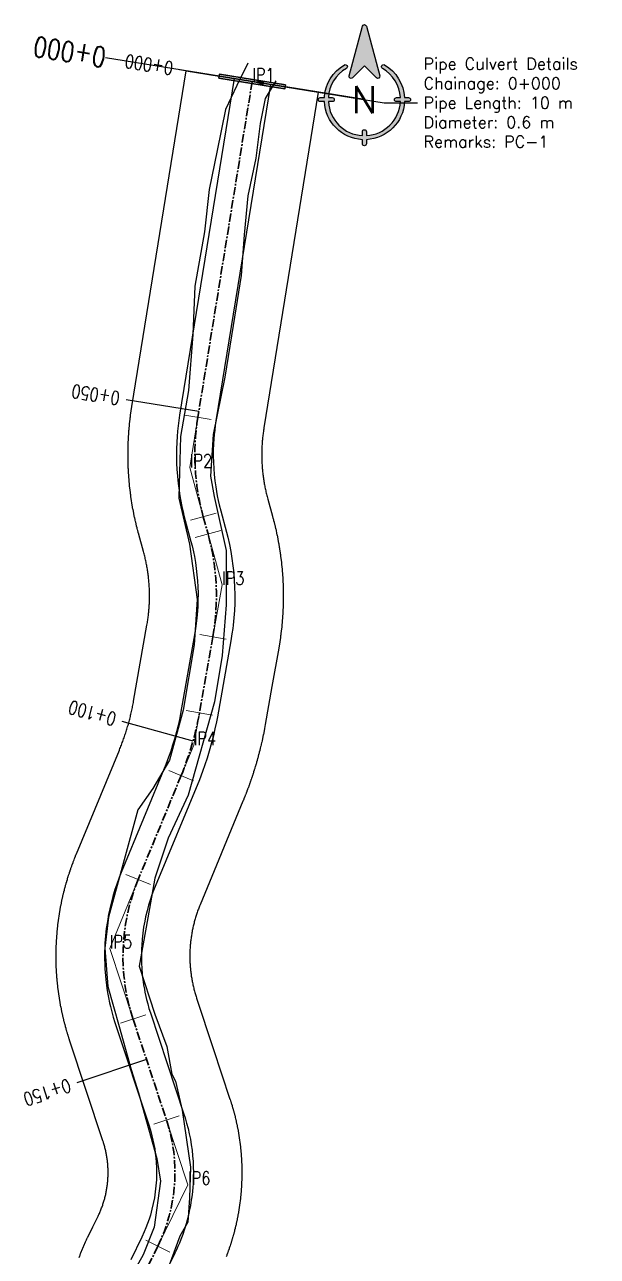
# Model space of a CAD drawing. Extents: x 337736 to 342002, y 3067251 to 3069533.
# Drawn here: x 338699.6 to 338785.2, y 3069348.5 to 3069532.7 of the extents above; entities that cross this region are included whole.
import ezdxf
from ezdxf.enums import TextEntityAlignment as Align

# ---------------------------------------------------------------- set-up
doc = ezdxf.new("R2010")
doc.units = 0
doc.header["$MEASUREMENT"] = 0
doc.linetypes.add('Center', pattern=[2, 1.25, -0.25, 0.25, -0.25])
for name, color, linetype, lineweight in [('BEC', 3, 'Continuous', 13), ('BES', 3, 'Continuous', 13), ('Chainage', 7, 'Continuous', 25), ('IP_Line', 150, 'Continuous', 9), ('PC_Callout', 6, 'Continuous', 30), ('PipeCulvert', 6, 'Continuous', 30), ('RC', 9, 'Center', 30), ('Road Width', 6, 'Continuous', 25)]:
    doc.layers.add(name, color=color, linetype=linetype, lineweight=lineweight)
for name, color, linetype in [('IPName', 7, 'Continuous'), ('Match Chainage', 7, 'Continuous'), ('North', 7, 'Continuous'), ('Right of Way', 4, 'Continuous'), ('RoadEdge', 51, 'Continuous')]:
    doc.layers.add(name, color=color, linetype=linetype)
doc.styles.get("Standard").update_dxf_attribs({"font": 'simplex.shx'})
doc.dimstyles.new('Dimension_PC_Callout', dxfattribs={"dimtxt": 1.75, "dimasz": 1.75, "dimexe": 0.18, "dimexo": 0.0625, "dimgap": 0.875, "dimtad": 0, "dimdec": 4, "dimzin": 0, "dimdsep": 46, "dimtxsty": 'Standard', "dimcen": 0.09, "dimadec": 0, "dimazin": 0, "dimtfac": 1, "dimtdec": 4, "dimtofl": 0, "dimtmove": 0, "dimatfit": 3, "dimfxl": 1, "dimtolj": 1, "dimtzin": 0, "dimarcsym": 0})

# ---------------------------------------------------------------- blocks, each defined once
blk = doc.blocks.new('North')
at = {"layer": 'North'}
h = blk.add_hatch(color=0, dxfattribs=at)
h.dxf.hatch_style = 1
edge = h.paths.add_edge_path()
edge.add_line((7.276000000000001e-12, 8.38899464431597), (-2.97585080653152, 5.413143837775349))
edge.add_arc((-3.32940419712395, 5.766697228368679), 0.499999999999442, 165.000000000033, 314.99999999992633, ccw=False)
edge.add_line((-3.81236711026941, 5.8961067509199), (-0.4829629131381812, 18.3216123735528))
edge.add_arc((7.276000000000001e-12, 18.1922028510016), 0.500000000000879, 14.999999999966974, 165.000000000033, ccw=False)
edge.add_line((0.482962913152733, 18.3216123735528), (3.81236711028396, 5.8961067509199))
edge.add_arc((3.3294041971385, 5.766697228368679), 0.500000000000879, -135, 14.999999999966974, ccw=False)
edge.add_line((2.97585080654608, 5.413143837776259), (7.275957614183426e-12, 8.38899464431597))
edge = h.paths.add_edge_path()
edge.add_line((0.5000000000072761, -7.99999999999636), (0.5000000000072761, -8.986100377802359))
edge.add_arc((7.276000000000001e-12, 3.638e-12), 9.000000000000279, 273.18473853672, 356.81526146328)
edge.add_line((8.98610037781327, -0.499999999996362), (8.000000000007269, -0.499999999996362))
edge.add_arc((8.000000000007269, 3.638e-12), 0.5, 90, 270, ccw=False)
edge.add_line((8.000000000007269, 0.500000000003638), (8.98610037781327, 0.500000000003638))
edge.add_arc((7.276000000000001e-12, 2.7285e-12), 9.00000000000033, 3.18473853672609, 60.00000000000131)
edge.add_arc((4.75000000000728, 8.22724133595511), 0.499999999999844, 59.999999999989996, 239.99999999999, ccw=False)
edge.add_arc((1.09139e-11, 3.638e-12), 9.99999999999743, 2.865983982600028, 60.00000000001597, ccw=False)
edge.add_line((9.98749217772638, 0.500000000003638), (11.0000000000073, 0.500000000003638))
edge.add_arc((11.0000000000073, 3.638e-12), 0.5, -90, 90, ccw=False)
edge.add_line((11.0000000000073, -0.499999999996362), (9.98749217772638, -0.499999999996362))
edge.add_arc((1.09139e-11, 3.638e-12), 9.999999999996382, 272.8659839825781, 357.1340160174001, ccw=False)
edge.add_line((0.5000000000072761, -9.98749217771547), (0.5000000000072761, -10.9999999999964))
edge.add_arc((7.276000000000001e-12, -10.9999999999964), 0.5, -180, 0, ccw=False)
edge.add_line((-0.499999999992724, -10.9999999999964), (-0.499999999992724, -9.98749217771547))
edge.add_arc((7.276000000000001e-12, 3.638e-12), 10, 182.865983982599, 267.1340160174011, ccw=False)
edge.add_line((-9.98749217771183, -0.499999999996362), (-10.9999999999927, -0.499999999996362))
edge.add_arc((-10.9999999999927, 3.638e-12), 0.5, 90, 270, ccw=False)
edge.add_line((-10.9999999999927, 0.500000000003638), (-9.98749217771183, 0.500000000003638))
edge.add_arc((7.276000000000001e-12, 3.638e-12), 10, 120, 177.134016017401, ccw=False)
edge.add_arc((-4.74999999999272, 8.22724133595511), 0.500000000000632, -59.99999999999011, 119.99999999995799, ccw=False)
edge.add_arc((7.276000000000001e-12, 2.7285e-12), 9.00000000000034, 119.999999999999, 176.815261463274)
edge.add_line((-8.98610037779872, 0.500000000003638), (-7.99999999999272, 0.500000000003638))
edge.add_arc((-7.99999999999272, 3.638e-12), 0.5, -90, 90, ccw=False)
edge.add_line((-7.99999999999272, -0.499999999996362), (-8.98610037779872, -0.499999999996362))
edge.add_arc((7.276000000000001e-12, 3.638e-12), 9.000000000000279, 183.18473853672, 266.81526146328)
edge.add_line((-0.499999999992724, -8.986100377802359), (-0.499999999992724, -7.99999999999636))
edge.add_arc((7.276000000000001e-12, -7.99999999999636), 0.5, 0, 180, ccw=False)
at = {"layer": 'North', "color": 0}
for points in [[(7.276000000000001e-12, 8.38899464431597), (-2.97585080653152, 5.413143837775349, -0.7673269879792459), (-3.81236711026941, 5.8961067509199), (-0.4829629131381811, 18.3216123735528, -0.7673269879794109), (0.482962913152733, 18.3216123735528), (3.81236711028396, 5.8961067509199, -0.7673269879792459), (2.97585080654608, 5.413143837776259)], [(0.5000000000072761, -7.99999999999636), (0.5000000000072761, -8.986100377802359, 0.382015476982892), (8.98610037781327, -0.499999999996362), (8.000000000007269, -0.499999999996362, -1), (8.000000000007269, 0.500000000003638), (8.98610037781327, 0.500000000003638, 0.253109756565021), (4.50000000000728, 7.79422863406307, -0.99999999999909), (5.00000000000728, 8.660254037847151, -0.2545902106462961), (9.98749217772638, 0.500000000003638), (11.0000000000073, 0.500000000003638, -1), (11.0000000000073, -0.499999999996362), (9.98749217772638, -0.499999999996362, -0.385206477913585), (0.5000000000072761, -9.98749217771547), (0.5000000000072761, -10.9999999999964, -1), (-0.499999999992724, -10.9999999999964), (-0.499999999992724, -9.98749217771547, -0.385206477913585), (-9.98749217771183, -0.499999999996362), (-10.9999999999927, -0.499999999996362, -1), (-10.9999999999927, 0.500000000003638), (-9.98749217771183, 0.500000000003638, -0.2545902106462961), (-4.99999999999272, 8.66025403784806, -0.9999999999990908), (-4.49999999999272, 7.79422863406307, 0.253109756565021), (-8.98610037779872, 0.500000000003638), (-7.99999999999272, 0.500000000003638, -1), (-7.99999999999272, -0.499999999996362), (-8.98610037779872, -0.499999999996362, 0.382015476982892), (-0.499999999992724, -8.986100377802359), (-0.499999999992724, -7.99999999999636, -1)]]:
    blk.add_lwpolyline(points, format="xyb", close=True, dxfattribs=at)
blk.add_text('N', height=6.7215, dxfattribs=at).set_placement((7.2919e-12, 3.6513e-12), align=Align.MIDDLE_CENTER)

msp = doc.modelspace()

# ---------------------------------------------------------------- linework, layer by layer
at = {"layer": 'BEC'}
for points in [[(338727.456506376, 3069473.69410148), (338723.507800109, 3069474.33263012)], [(338728.218394958, 3069459.66212524), (338724.362038822, 3069458.59980826)], [(338728.925413575, 3069457.09555081), (338725.069057439, 3069456.03323383)], [(338729.692121081, 3069440.84478792), (338725.752877647, 3069441.53931017)], [(338727.68275545, 3069429.44791723), (338723.743512016, 3069430.14243948)], [(338724.830041001, 3069419.64915175), (338721.133581776, 3069421.1776115)], [(338718.403443085, 3069404.10693205), (338714.706983859, 3069405.6353918)], [(338717.695717143, 3069384.61298398), (338713.898154212, 3069383.356594)], [(338722.69040829, 3069369.51603617), (338718.892845359, 3069368.25964619)], [(338721.294621565, 3069349.13873025), (338717.703841852, 3069350.90120041)]]:
    msp.add_lwpolyline(points, dxfattribs=at)
at = {"layer": 'BES'}
for points in [[(338727.456506376, 3069473.69410148), (338723.507800109, 3069474.33263012)], [(338728.218394958, 3069459.66212524), (338724.362038822, 3069458.59980826)], [(338728.925413575, 3069457.09555081), (338725.069057439, 3069456.03323383)], [(338729.692121081, 3069440.84478792), (338725.752877647, 3069441.53931017)], [(338727.68275545, 3069429.44791723), (338723.743512016, 3069430.14243948)], [(338724.830041001, 3069419.64915175), (338721.133581776, 3069421.1776115)], [(338718.403443085, 3069404.10693205), (338714.706983859, 3069405.6353918)], [(338717.695717143, 3069384.61298398), (338713.898154212, 3069383.356594)], [(338722.69040829, 3069369.51603617), (338718.892845359, 3069368.25964619)], [(338721.294621565, 3069349.13873025), (338717.703841852, 3069350.90120041)]]:
    msp.add_lwpolyline(points, dxfattribs=at)
at = {"layer": 'Chainage'}
for p, q in [((338733.605347837, 3069524.24777624), (338722.746405602, 3069526.00372998)), ((338725.62373993, 3069474.8889479), (338714.764797695, 3069476.64490164)), ((338724.754067157, 3069425.56139839), (338714.155586209, 3069428.50625859)), ((338717.802747315, 3069377.922025), (338707.359449253, 3069374.46695256))]:
    msp.add_line(p, q, dxfattribs=at)
at = {"layer": 'IP_Line'}
for points in [[(338725.482153242, 3069474.0133658), (338724.264630893, 3069466.4841214), (338726.29021689, 3069459.13096675)], [(338726.997235507, 3069456.56439232), (338729.092045666, 3069448.95994448), (338727.722499364, 3069441.19204905)], [(338725.713133733, 3069429.79517836), (338724.859791619, 3069424.95512855), (338722.981811389, 3069420.41338162)], [(338716.555213472, 3069404.87116193), (338712.295287415, 3069394.56886707), (338715.796935678, 3069383.98478899)], [(338720.791626824, 3069368.88784118), (338724.000115019, 3069359.18986839), (338719.499231709, 3069350.01996533)]]:
    msp.add_lwpolyline(points, dxfattribs=at)
at = {"layer": 'Match Chainage'}
msp.add_line((338750.387349473, 3069521.53402955), (338711.690028053, 3069527.79161015), dxfattribs=at)
at = {"layer": 'PipeCulvert'}
msp.add_lwpolyline([(338738.589120319, 3069523.74576842), (338738.493341024, 3069523.15346248), (338728.621575355, 3069524.74978406), (338728.71735465, 3069525.34209), (338738.589120319, 3069523.74576842)], dxfattribs=at)
at = {"layer": 'RC', "linetype": 'Center'}
msp.add_lwpolyline([(338733.605347837, 3069524.24777624), (338725.482153242, 3069474.0133658), (338725.482153242, 3069474.0133658, 0.107694151561006), (338726.29021689, 3069459.13096675), (338726.29021689, 3069459.13096675), (338726.997235507, 3069456.56439232), (338726.997235507, 3069456.56439232, -0.111285958615997), (338727.722499364, 3069441.19204905), (338727.722499364, 3069441.19204905), (338725.713133733, 3069429.79517836), (338725.713133733, 3069429.79517836, -0.05444589951941901), (338722.981811389, 3069420.41338162), (338722.981811389, 3069420.41338162), (338716.555213472, 3069404.87116193), (338716.555213472, 3069404.87116193, 0.179798162778603), (338715.796935678, 3069383.98478899), (338715.796935678, 3069383.98478899), (338720.791626824, 3069368.88784118), (338720.791626824, 3069368.88784118, -0.196417088369893), (338719.499231709, 3069350.01996533), (338719.499231709, 3069350.01996533), (338718.004382764, 3069346.97442538)], format="xyb", dxfattribs=at)
at = {"layer": 'Right of Way'}
for points in [[(338717.873538638, 3069442.92352145), (338717.906628969, 3069443.11573717), (338717.935666844, 3069443.291931), (338717.963445456, 3069443.46832772), (338717.989963397, 3069443.64491837), (338718.015219308, 3069443.82169391), (338718.039211905, 3069443.99864536), (338718.06193996, 3069444.17576365), (338718.083402317, 3069444.35303978), (338718.103597878, 3069444.53046469), (338718.122525614, 3069444.70802931), (338718.14018456, 3069444.88572461), (338718.156573814, 3069445.06354151), (338718.171692538, 3069445.24147093), (338718.185539965, 3069445.41950381), (338718.198115385, 3069445.59763106), (338718.209418158, 3069445.77584358), (338718.219447707, 3069445.9541323), (338718.22820352, 3069446.1324881), (338718.235685151, 3069446.31090189), (338718.241892217, 3069446.48936457), (338718.246824402, 3069446.66786704), (338718.250481455, 3069446.84640018), (338718.252863188, 3069447.0249549), (338718.253969481, 3069447.20352206), (338718.253800277, 3069447.38209257), (338718.252355584, 3069447.56065732), (338718.249635476, 3069447.73920719), (338718.245640092, 3069447.91773309), (338718.240369636, 3069448.09622589), (338718.233824378, 3069448.27467648), (338718.226004649, 3069448.45307578), (338718.21691085, 3069448.63141467), (338718.206543445, 3069448.80968405), (338718.194902962, 3069448.98787484), (338718.181989996, 3069449.16597794), (338718.167805204, 3069449.34398426), (338718.152349313, 3069449.5218847), (338718.135623108, 3069449.69967023), (338718.117627446, 3069449.87733173), (338718.09836324, 3069450.05486019), (338718.077831479, 3069450.23224649), (338718.056033206, 3069450.40948162), (338718.032969532, 3069450.58655654), (338718.008641641, 3069450.76346219), (338717.983050767, 3069450.94018956), (338717.956198219, 3069451.11672963), (338717.928085364, 3069451.29307341), (338717.898713642, 3069451.46921186), (338717.868084546, 3069451.64513604), (338717.836199641, 3069451.82083695), (338717.803060554, 3069451.99630563), (338717.768668976, 3069452.17153312), (338717.73302666, 3069452.3465105), (338717.696135424, 3069452.52122883), (338717.657997154, 3069452.69567919), (338717.618613791, 3069452.8698527), (338717.577987349, 3069453.04374045), (338717.536119901, 3069453.21733356), (338717.493013575, 3069453.39062322), (338717.448670581, 3069453.56360054), (338717.403093175, 3069453.73625672), (338717.351602675, 3069453.92581578), (338716.64932655, 3069456.47517432), (338716.643475661, 3069456.4964353), (338716.633340224, 3069456.53354689), (338716.56793978, 3069456.77484031), (338716.549500275, 3069456.84384758), (338716.485825009, 3069457.08560199), (338716.467878879, 3069457.15473922), (338716.405932039, 3069457.39694228), (338716.388480201, 3069457.46620592), (338716.328264949, 3069457.70884528), (338716.311308292, 3069457.77823181), (338716.252827699, 3069458.02129508), (338716.236367088, 3069458.09080097), (338716.179624139, 3069458.33427575), (338716.163660414, 3069458.40389744), (338716.108658003, 3069458.64777132), (338716.093191979, 3069458.71750525), (338716.039932913, 3069458.96176578), (338716.024965379, 3069459.0316084), (338715.973452375, 3069459.27624312), (338715.958984094, 3069459.34619087), (338715.909219779, 3069459.59118729), (338715.89525149, 3069459.6612366), (338715.847238405, 3069459.90658223), (338715.833770821, 3069459.97672953), (338715.787511414, 3069460.22241185), (338715.774545221, 3069460.29265355), (338715.730041853, 3069460.53866002), (338715.717577713, 3069460.60899255), (338715.674832654, 3069460.85531063), (338715.662871203, 3069460.92573039), (338715.621886635, 3069461.1723475), (338715.610428483, 3069461.2428509), (338715.571206496, 3069461.48975447), (338715.560252227, 3069461.56033792), (338715.522794823, 3069461.80751534), (338715.512344997, 3069461.87817523), (338715.476654087, 3069462.12561389), (338715.466709236, 3069462.19634662), (338715.43278664, 3069462.44403391), (338715.423347274, 3069462.51483587), (338715.391194723, 3069462.76275914), (338715.382261321, 3069462.83362671), (338715.351880455, 3069463.08177332), (338715.343453474, 3069463.1527029), (338715.314845844, 3069463.40106017), (338715.306925713, 3069463.47204814), (338715.280092779, 3069463.72060342), (338715.272679902, 3069463.79164614), (338715.247623032, 3069464.04038674), (338715.240717789, 3069464.1114806), (338715.217438261, 3069464.36039383), (338715.211041003, 3069464.4315352), (338715.189540006, 3069464.68060837), (338715.183651059, 3069464.75179362), (338715.163929689, 3069465.001014), (338715.158549354, 3069465.0722395), (338715.140608618, 3069465.3215944), (338715.13573717, 3069465.3928565), (338715.119577982, 3069465.64233318), (338715.115215669, 3069465.71362827), (338715.100838855, 3069465.96321401), (338715.096985899, 3069466.03453844), (338715.084392192, 3069466.2842205), (338715.08104879, 3069466.35557063), (338715.070238833, 3069466.60533628), (338715.067405156, 3069466.67670847), (338715.058379499, 3069466.92654496), (338715.056055691, 3069466.99793557), (338715.048814796, 3069467.24783015), (338715.047000976, 3069467.31923554), (338715.041545212, 3069467.56917547), (338715.040241473, 3069467.64059199), (338715.036571118, 3069467.89056451), (338715.035777525, 3069467.96198852), (338715.033892767, 3069468.21198089), (338715.033609361, 3069468.28340874), (338715.033510295, 3069468.53340819), (338715.033737092, 3069468.60483625), (338715.035423724, 3069468.85483003), (338715.036160711, 3069468.92625465), (338715.039632954, 3069469.17623001), (338715.040880094, 3069469.24764753), (338715.046137772, 3069469.49759171), (338715.047895001, 3069469.56899851), (338715.054937845, 3069469.81889876), (338715.057205073, 3069469.89029118), (338715.066032724, 3069470.14013475), (338715.068809836, 3069470.21150916), (338715.079421844, 3069470.4612833), (338715.082708697, 3069470.53263605), (338715.09510452, 3069470.78232802), (338715.098900948, 3069470.85365548), (338715.113079954, 3069471.10325254), (338715.117385763, 3069471.17455106), (338715.133347227, 3069471.42404047), (338715.138162197, 3069471.49530641), (338715.155905307, 3069471.74467545), (338715.161229192, 3069471.81590519), (338715.180753041, 3069472.06514113), (338715.18658557, 3069472.13633102), (338715.207889163, 3069472.38542114), (338715.214230038, 3069472.45656756), (338715.237312287, 3069472.70549917), (338715.244161185, 3069472.77659847), (338715.269020913, 3069473.02535886), (338715.276377484, 3069473.09640743), (338715.303013423, 3069473.3449839), (338715.310877291, 3069473.41597812), (338715.339288082, 3069473.66435799), (338715.347658847, 3069473.73529422), (338715.377843039, 3069473.98346483), (338715.386720275, 3069474.05433947), (338715.418676329, 3069474.30228814), (338715.42805958, 3069474.37309755), (338715.461785867, 3069474.62081165), (338715.471674656, 3069474.69155224), (338715.507169453, 3069474.93901911), (338715.517563276, 3069475.00968726), (338715.554824773, 3069475.25689429), (338715.565723099, 3069475.3274864), (338715.604749395, 3069475.57442097), (338715.610387574, 3069475.60968738), (338723.733582169, 3069525.84409782), (338743.477113505, 3069522.65145466), (338735.35676949, 3069472.4346724), (338735.326106013, 3069472.24065265), (338735.299490727, 3069472.06407666), (338735.274137364, 3069471.88731505), (338735.250047222, 3069471.71037687), (338735.227221526, 3069471.53327112), (338735.205661444, 3069471.35600686), (338735.185368073, 3069471.17859311), (338735.166342452, 3069471.00103895), (338735.148585549, 3069470.82335342), (338735.132098269, 3069470.64554557), (338735.116881457, 3069470.46762451), (338735.102935885, 3069470.28959929), (338735.090262268, 3069470.11147901), (338735.078861251, 3069469.93327274), (338735.068733416, 3069469.75498958), (338735.059879279, 3069469.57663864), (338735.052299293, 3069469.39822899), (338735.045993844, 3069469.21976976), (338735.040963254, 3069469.04127003), (338735.037207779, 3069468.86273894), (338735.034727612, 3069468.68418557), (338735.033522878, 3069468.50561904), (338735.033593639, 3069468.32704846), (338735.034939891, 3069468.14848294), (338735.037561567, 3069467.9699316), (338735.041458531, 3069467.79140353), (338735.046630586, 3069467.61290785), (338735.053077467, 3069467.43445367), (338735.060798845, 3069467.25605009), (338735.069794327, 3069467.07770621), (338735.080063453, 3069466.89943114), (338735.0916057, 3069466.72123398), (338735.104420479, 3069466.54312378), (338735.118507136, 3069466.36510967), (338735.133864951, 3069466.18720073), (338735.150493143, 3069466.00940601), (338735.168390862, 3069465.8317346), (338735.187557194, 3069465.65419557), (338735.207991164, 3069465.47679796), (338735.229691725, 3069465.29955085), (338735.252657775, 3069465.12246325), (338735.27688814, 3069464.9455442), (338735.302381581, 3069464.76880276), (338735.329136803, 3069464.5922479), (338735.357152436, 3069464.41588867), (338735.386427053, 3069464.23973403), (338735.416959159, 3069464.063793), (338735.448747197, 3069463.88807455), (338735.481789548, 3069463.71258761), (338735.516084519, 3069463.53734119), (338735.551630368, 3069463.36234419), (338735.588425281, 3069463.18760554), (338735.626467371, 3069463.01313419), (338735.665754706, 3069462.83893901), (338735.706285278, 3069462.6650289), (338735.748057028, 3069462.4914127), (338735.79106781, 3069462.31809933), (338735.835315441, 3069462.14509758), (338735.880797661, 3069461.97241629), (338735.931800034, 3069461.78424421), (338736.638125847, 3069459.22018475), (338736.647549314, 3069459.18573614), (338736.71308277, 3069458.94447881), (338736.731560316, 3069458.87548171), (338736.795368848, 3069458.63376244), (338736.813353089, 3069458.56463512), (338736.875433442, 3069458.32246624), (338736.892923462, 3069458.25321223), (338736.953272469, 3069458.01060611), (338736.970267375, 3069457.94122893), (338737.028881956, 3069457.69819793), (338737.045380882, 3069457.62870114), (338737.102258047, 3069457.38525767), (338737.11826015, 3069457.3156448), (338737.173396997, 3069457.07180128), (338737.188901461, 3069457.00207589), (338737.242295177, 3069456.75784476), (338737.257301212, 3069456.68801039), (338737.308949072, 3069456.44340411), (338737.323455911, 3069456.37346435), (338737.373355281, 3069456.1284954), (338737.387362185, 3069456.0584538), (338737.435510518, 3069455.81313467), (338737.449016772, 3069455.74299481), (338737.495411613, 3069455.49733803), (338737.508416527, 3069455.42710349), (338737.553055508, 3069455.18112159), (338737.565558419, 3069455.11079594), (338737.608439263, 3069454.86450147), (338737.620439534, 3069454.79408831), (338737.661560052, 3069454.54749383), (338737.67305707, 3069454.47699675), (338737.712415165, 3069454.23011485), (338737.723408343, 3069454.15953745), (338737.761002006, 3069453.91238072), (338737.771490785, 3069453.8417266), (338737.807318099, 3069453.59430765), (338737.817301942, 3069453.52358041), (338737.851361079, 3069453.27591186), (338737.860839477, 3069453.20511512), (338737.893128699, 3069452.95720961), (338737.902101168, 3069452.88634697), (338737.932618828, 3069452.63821715), (338737.941084911, 3069452.56729223), (338737.969829451, 3069452.31895076), (338737.977788716, 3069452.24796717), (338738.004758671, 3069451.99942672), (338738.012210711, 3069451.9283881), (338738.037404704, 3069451.67966135), (338738.04434914, 3069451.60857131), (338738.067765886, 3069451.35967095), (338738.074202363, 3069451.28853311), (338738.095840667, 3069451.03947184), (338738.101768856, 3069450.96828985), (338738.121627614, 3069450.71908037), (338738.127047214, 3069450.64785785), (338738.145125413, 3069450.39851288), (338738.150036146, 3069450.32725348), (338738.166332864, 3069450.07778574), (338738.170734481, 3069450.00649307), (338738.185248885, 3069449.75691529), (338738.189141161, 3069449.685593), (338738.201872511, 3069449.43591791), (338738.205255247, 3069449.36456964), (338738.216202895, 3069449.11480999), (338738.219075918, 3069449.04343937), (338738.228239304, 3069448.7936079), (338738.230602468, 3069448.72221858), (338738.237981125, 3069448.47232803), (338738.23983431, 3069448.40092365), (338738.245427861, 3069448.15098677), (338738.246770971, 3069448.07957098), (338738.250579132, 3069447.82960051), (338738.251412099, 3069447.75817695), (338738.253434675, 3069447.50818566), (338738.253757457, 3069447.43675797), (338738.253994344, 3069447.18675862), (338738.253806924, 3069447.11533044), (338738.25225811, 3069446.86533577), (338738.251560499, 3069446.79391076), (338738.248226064, 3069446.54393353), (338738.247018296, 3069446.47251532), (338738.241898409, 3069446.22256828), (338738.240180546, 3069446.15116053), (338738.233275469, 3069445.90125644), (338738.231047599, 3069445.82986277), (338738.222357684, 3069445.58001437), (338738.21961992, 3069445.50863844), (338738.209145611, 3069445.25885849), (338738.205898093, 3069445.18750394), (338738.193639924, 3069444.93780517), (338738.189882818, 3069444.86647563), (338738.175841414, 3069444.6168708), (338738.171574911, 3069444.54556992), (338738.155750989, 3069444.29607175), (338738.150975307, 3069444.22480315), (338738.133369674, 3069443.97542437), (338738.128085057, 3069443.90419171), (338738.108698611, 3069443.65494505), (338738.102905329, 3069443.58375195), (338738.081739059, 3069443.33465012), (338738.075437407, 3069443.26350022), (338738.052492394, 3069443.01455593), (338738.045682693, 3069442.94345285), (338738.020960107, 3069442.6946788), (338738.013642705, 3069442.62362618), (338737.987143806, 3069442.37503507), (338737.979319077, 3069442.30403653), (338737.951045219, 3069442.05564103), (338737.942713561, 3069441.98470019), (338737.912666186, 3069441.73651298), (338737.903828025, 3069441.66563347), (338737.872008665, 3069441.41766721), (338737.862664451, 3069441.34685263), (338737.829074731, 3069441.09911998), (338737.819224942, 3069441.02837395), (338737.783866574, 3069440.78088755), (338737.773511712, 3069440.71021368), (338737.736386501, 3069440.46298615), (338737.725527093, 3069440.39238804), (338737.686636934, 3069440.14543199), (338737.675273536, 3069440.07491326), (338737.634620412, 3069439.82824129), (338737.622753603, 3069439.75780552), (338737.580339588, 3069439.51143023), (338737.573816788, 3069439.47396664), (338737.571009288, 3069439.45802128), (338736.565925134, 3069433.75730806), (338735.561242318, 3069428.05887271), (338735.556381259, 3069428.03152359), (338735.512289947, 3069427.78544272), (338735.502340014, 3069427.73078551), (338735.456882272, 3069427.48495338), (338735.446628842, 3069427.43035229), (338735.399806076, 3069427.1847765), (338735.389249468, 3069427.13023322), (338735.341063121, 3069426.88492135), (338735.330203658, 3069426.83043755), (338735.280655218, 3069426.58539716), (338735.269493237, 3069426.53097454), (338735.218584233, 3069426.286213201), (338735.207120078, 3069426.23185343), (338735.154852081, 3069425.98737869), (338735.143086106, 3069425.93308345), (338735.08946073, 3069425.68890287), (338735.077393297, 3069425.63467382), (338735.022412197, 3069425.39079492), (338735.01004368, 3069425.33663376), (338734.953708552, 3069425.09306407), (338734.941039332, 3069425.03897246), (338734.883351916, 3069424.7957195), (338734.870382384, 3069424.74169911), (338734.811344459, 3069424.49877039), (338734.798075016, 3069424.44482288), (338734.737688406, 3069424.2022259), (338734.724119459, 3069424.14835293), (338734.662386027, 3069423.90609517), (338734.648517999, 3069423.85229844), (338734.58543965, 3069423.61038738), (338734.571272964, 3069423.5566685), (338734.506851645, 3069423.31511161), (338734.492386743, 3069423.26147227), (338734.426624442, 3069423.020277), (338734.411861767, 3069422.96671885), (338734.344760514, 3069422.72589264), (338734.329700526, 3069422.67241734), (338734.261262392, 3069422.43196764), (338734.245905551, 3069422.37857682), (338734.176132649, 3069422.13851104), (338734.16047943, 3069422.08520636), (338734.089373912, 3069421.8455319), (338734.073424799, 3069421.79231501), (338734.000988861, 3069421.55303928), (338733.984744348, 3069421.49991182), (338733.910980224, 3069421.2610422), (338733.894440811, 3069421.20800581), (338733.81935078, 3069420.96954967), (338733.802516973, 3069420.91660597), (338733.726103351, 3069420.67857068), (338733.708975677, 3069420.62572133), (338733.631240823, 3069420.38811423), (338733.613819807, 3069420.33536085), (338733.53476612, 3069420.09818928), (338733.517052299, 3069420.04553349), (338733.436682219, 3069419.80880476), (338733.418676141, 3069419.75624819), (338733.336992148, 3069419.51996962), (338733.318694369, 3069419.46751389), (338733.235698985, 3069419.23169276), (338733.217110068, 3069419.1793395), (338733.132805854, 3069418.94398309), (338733.113926374, 3069418.89173391), (338733.028315932, 3069418.65684949), (338733.009146473, 3069418.604706), (338732.922232445, 3069418.37030081), (338732.902773598, 3069418.31826463), (338732.814558667, 3069418.08434591), (338732.794811028, 3069418.03241862), (338732.705297917, 3069417.7989936), (338732.685262102, 3069417.74717682), (338732.594453573, 3069417.51425269), (338732.574130199, 3069417.46254803), (338732.482029055, 3069417.23013199), (338732.461418748, 3069417.17854103), (338732.368027832, 3069416.94664024), (338732.347131224, 3069416.89516458), (338732.252453418, 3069416.6637862), (338732.240177222, 3069416.63392266), (338732.224682082, 3069416.59640097), (338725.804322267, 3069401.06926496), (338725.733398692, 3069400.89569737), (338725.67164347, 3069400.74089531), (338725.611180411, 3069400.58558405), (338725.552013688, 3069400.4297743), (338725.494147418, 3069400.27347691), (338725.437585631, 3069400.11670276), (338725.382332233, 3069399.95946268), (338725.328391083, 3069399.80176766), (338725.275765901, 3069399.64362856), (338725.224460371, 3069399.48505645), (338725.174478034, 3069399.32606229), (338725.125822369, 3069399.16665714), (338725.078496755, 3069399.00685206), (338725.032504478, 3069398.84665816), (338724.987848734, 3069398.68608656), (338724.944532617, 3069398.52514839), (338724.902559147, 3069398.36385488), (338724.861931223, 3069398.20221715), (338724.82265168, 3069398.0402465), (338724.78472324, 3069397.87795414), (338724.748148537, 3069397.71535136), (338724.712930114, 3069397.55244944), (338724.67907041, 3069397.38925967), (338724.646571783, 3069397.22579342), (338724.615436487, 3069397.06206203), (338724.585666684, 3069396.89807686), (338724.557264445, 3069396.73384932), (338724.530231734, 3069396.56939077), (338724.504570438, 3069396.40471269), (338724.480282332, 3069396.23982647), (338724.457369107, 3069396.07474359), (338724.435832352, 3069395.90947549), (338724.415673561, 3069395.74403365), (338724.396894138, 3069395.57842958), (338724.379495385, 3069395.41267477), (338724.363478509, 3069395.24678072), (338724.348844625, 3069395.08075896), (338724.335594747, 3069394.91462102), (338724.323729796, 3069394.74837842), (338724.313250596, 3069394.58204273), (338724.304157874, 3069394.41562549), (338724.296452263, 3069394.24913826), (338724.290134296, 3069394.08259259), (338724.285204414, 3069393.91600006), (338724.281662957, 3069393.74937222), (338724.279510173, 3069393.58272067), (338724.278746211, 3069393.41605695), (338724.279371123, 3069393.24939267), (338724.281384866, 3069393.08273937), (338724.284787301, 3069392.91610865), (338724.289578191, 3069392.74951206), (338724.295757204, 3069392.58296118), (338724.30332391, 3069392.41646757), (338724.312277784, 3069392.2500428), (338724.322618204, 3069392.08369842), (338724.334344452, 3069391.91744599), (338724.347455714, 3069391.75129705), (338724.361951079, 3069391.58526314), (338724.377829541, 3069391.41935579), (338724.395089997, 3069391.2535865), (338724.413731248, 3069391.08796682), (338724.433751999, 3069390.92250823), (338724.455150861, 3069390.75722222), (338724.477926348, 3069390.59212028), (338724.502076879, 3069390.42721385), (338724.527600773, 3069390.26251441), (338724.554496262, 3069390.09803338), (338724.582761475, 3069389.9337822), (338724.612394452, 3069389.76977225), (338724.643393135, 3069389.60601493), (338724.675755367, 3069389.44252163), (338724.709478905, 3069389.27930368), (338724.744561407, 3069389.11637242), (338724.781000437, 3069388.95373916), (338724.818793457, 3069388.79141523), (338724.857937855, 3069388.62941185), (338724.898430901, 3069388.46774032), (338724.940269795, 3069388.30641181), (338724.98345162, 3069388.14543757), (338725.027973385, 3069387.98482876), (338725.07383199, 3069387.82459656), (338725.121024259, 3069387.66475205), (338725.169546917, 3069387.50530635), (338725.219396577, 3069387.34627056), (338725.27446694, 3069387.17557623), (338725.293400059, 3069387.118035), (338727.78818858, 3069379.57729003), (338730.285534153, 3069372.02881613), (338730.30112029, 3069371.98130752), (338730.378456626, 3069371.74357118), (338730.408915301, 3069371.64832316), (338730.483870447, 3069371.40982535), (338730.513375138, 3069371.31427751), (338730.585941598, 3069371.07504208), (338730.614489352, 3069370.97920397), (338730.684659869, 3069370.73925486), (338730.712247826, 3069370.64313608), (338730.780015384, 3069370.40249727), (338730.806640794, 3069370.30610741), (338730.871998615, 3069370.06480296), (338730.897658808, 3069369.96815168), (338730.960600357, 3069369.72620574), (338730.985292774, 3069369.62930268), (338731.045811757, 3069369.38673943), (338731.069533922, 3069369.28959431), (338731.127624286, 3069369.046438), (338731.150373831, 3069368.94906052), (338731.206029769, 3069368.70533547), (338731.227804418, 3069368.60773536), (338731.281020364, 3069368.36346596), (338731.301817939, 3069368.26565298), (338731.35258857, 3069368.02086364), (338731.372406991, 3069367.92284759), (338731.420727231, 3069367.67756279), (338731.439564519, 3069367.57935345), (338731.485429536, 3069367.33359772), (338731.503283803, 3069367.23520493), (338731.546689011, 3069366.98900284), (338731.563558475, 3069366.89043643), (338731.604499532, 3069366.64381261), (338731.620382504, 3069366.54508243), (338731.658855317, 3069366.29806154), (338731.67375021, 3069366.19917747), (338731.709750932, 3069365.95178421), (338731.723656256, 3069365.85275614), (338731.757181286, 3069365.60501524), (338731.770095651, 3069365.50585307), (338731.801141637, 3069365.25778932), (338731.813063752, 3069365.15850296), (338731.841627589, 3069364.91014116), (338731.85255626, 3069364.81074055), (338731.878635093, 3069364.56210553), (338731.888569228, 3069364.46260061), (338731.912160448, 3069364.21371724), (338731.921099054, 3069364.11411795), (338731.942200302, 3069363.86501111), (338731.950142484, 3069363.76532742), (338731.968751651, 3069363.51602203), (338731.975696616, 3069363.4162639), (338731.99181184, 3069363.16678488), (338731.997758893, 3069363.0669623), (338732.011378562, 3069362.81733461), (338732.016327109, 3069362.71745754), (338732.027449862, 3069362.46770614), (338732.031399407, 3069362.36778458), (338732.040024131, 3069362.11793444), (338732.04297428, 3069362.01797838), (338732.049100114, 3069361.76805448), (338732.051050571, 3069361.66807392), (338732.054676901, 3069361.41810127), (338732.055627471, 3069361.3181062), (338732.056753935, 3069361.06810978), (338732.056704524, 3069360.96811021), (338732.055331009, 3069360.71811503), (338732.054281622, 3069360.61812095), (338732.050408265, 3069360.368152), (338732.048359006, 3069360.26817341), (338732.041986195, 3069360.01825569), (338732.03893727, 3069359.9183026), (338732.030065642, 3069359.66846111), (338732.026017354, 3069359.5685435), (338732.014647797, 3069359.31880321), (338732.009600552, 3069359.21893108), (338731.995734202, 3069358.96931697), (338731.989688505, 3069358.86950031), (338731.973326749, 3069358.62003734), (338731.966283205, 3069358.52028613), (338731.947427678, 3069358.27099925), (338731.93938699, 3069358.17132345), (338731.918039579, 3069357.92223759), (338731.909002552, 3069357.82264718), (338731.885165391, 3069357.57378724), (338731.875132929, 3069357.47429219), (338731.848808402, 3069357.22568306), (338731.837781506, 3069357.1262933), (338731.808972246, 3069356.87795984), (338731.796952022, 3069356.77868532), (338731.765660909, 3069356.53065237), (338731.752648556, 3069356.43150301), (338731.718878719, 3069356.18379537), (338731.70487554, 3069356.08478109), (338731.668630357, 3069355.83742352), (338731.653637752, 3069355.73855422), (338731.614920846, 3069355.49157146), (338731.598940314, 3069355.39285703), (338731.557755558, 3069355.14627379), (338731.540788697, 3069355.0477241), (338731.497140209, 3069354.80156503), (338731.479188716, 3069354.70318992), (338731.43308086, 3069354.45747964), (338731.41414653, 3069354.35928896), (338731.365583918, 3069354.11405203), (338731.345668645, 3069354.01605562), (338731.294656132, 3069353.77131657), (338731.273761906, 3069353.67352419), (338731.220304595, 3069353.4293075), (338731.198433506, 3069353.33172895), (338731.142536741, 3069353.08805903), (338731.119690976, 3069352.99070407), (338731.061360348, 3069352.74760529), (338731.037542192, 3069352.65048366), (338730.976783533, 3069352.40798033), (338730.951995369, 3069352.31110173), (338730.888814754, 3069352.0692181), (338730.86305906, 3069351.97259222), (338730.797462808, 3069351.73135248), (338730.770742159, 3069351.63498899), (338730.70273683, 3069351.39441726), (338730.675053895, 3069351.29832578), (338730.604646289, 3069351.05844612), (338730.576003844, 3069350.96263628), (338730.503201002, 3069350.72347269), (338730.473601903, 3069350.62795405), (338730.398411105, 3069350.38953043), (338730.367858316, 3069350.29431255), (338730.290287082, 3069350.05665275), (338730.258783659, 3069349.96174516), (338730.178839744, 3069349.72487294), (338730.146388836, 3069349.63028512), (338730.064080236, 3069349.39422417), (338730.030685086, 3069349.29996558), (338729.946020031, 3069349.0647395), (338729.911683982, 3069348.97081957), (338729.824670938, 3069348.73645189), (338729.789397423, 3069348.64288002), (338729.700045092, 3069348.40939417)], [(338707.734975873, 3069348.33248347), (338707.820708332, 3069348.567322), (338707.86430759, 3069348.68447105), (338707.952968757, 3069348.9182196), (338707.998028935, 3069349.03481453), (338708.089604956, 3069349.26743658), (338708.13611901, 3069349.38345916), (338708.230595576, 3069349.61491837), (338708.278556241, 3069349.73035047), (338708.375918592, 3069349.96061067), (338708.425318377, 3069350.07543427), (338708.525551298, 3069350.30445948), (338708.576382477, 3069350.41865662), (338708.679470309, 3069350.64641106), (338708.731724946, 3069350.75996391), (338708.83765158, 3069350.98641199), (338708.891321508, 3069351.0993028), (338709.000070394, 3069351.32440915), (338709.027433482, 3069351.38060078), (338709.774857954, 3069352.90337075), (338710.515901888, 3069354.41314129), (338710.555694239, 3069354.49480962), (338710.624861801, 3069354.63966019), (338710.688139788, 3069354.77565777), (338710.750054637, 3069354.91228127), (338710.810600188, 3069355.04951711), (338710.86977038, 3069355.18735153), (338710.927559287, 3069355.32577075), (338710.983961142, 3069355.46476093), (338711.038970285, 3069355.60430815), (338711.09258124, 3069355.7443985), (338711.144788635, 3069355.88501794), (338711.195587238, 3069356.02615239), (338711.244971989, 3069356.16778779), (338711.292937942, 3069356.30990995), (338711.339480289, 3069356.45250463), (338711.384594395, 3069356.59555762), (338711.428275739, 3069356.73905459), (338711.470519944, 3069356.88298116), (338711.511322806, 3069357.02732301), (338711.550680225, 3069357.17206563), (338711.58858828, 3069357.31719461), (338711.625043172, 3069357.46269539), (338711.660041257, 3069357.60855345), (338711.693579036, 3069357.75475418), (338711.725653156, 3069357.90128298), (338711.756260408, 3069358.04812518), (338711.785397732, 3069358.19526611), (338711.813062215, 3069358.34269106), (338711.83925109, 3069358.49038527), (338711.863961738, 3069358.63833398), (338711.887191688, 3069358.7865224), (338711.908938616, 3069358.9349357), (338711.92920035, 3069359.08355905), (338711.947974861, 3069359.23237758), (338711.965260274, 3069359.38137642), (338711.981054857, 3069359.53054065), (338711.995357035, 3069359.67985537), (338712.008165374, 3069359.82930563), (338712.019478596, 3069359.97887652), (338712.029295568, 3069360.12855306), (338712.037615308, 3069360.27832027), (338712.044436986, 3069360.42816319), (338712.049759918, 3069360.57806685), (338712.053583573, 3069360.72801623), (338712.055907567, 3069360.87799635), (338712.05673167, 3069361.02799221), (338712.056055797, 3069361.17798881), (338712.053880017, 3069361.32797116), (338712.050204548, 3069361.47792424), (338712.045029756, 3069361.62783308), (338712.03835616, 3069361.77768267), (338712.030184426, 3069361.92745804), (338712.020515372, 3069362.0771442), (338712.009349966, 3069362.22672618), (338711.996689322, 3069362.37618905), (338711.982534708, 3069362.52551782), (338711.966887538, 3069362.67469759), (338711.949749378, 3069362.82371343), (338711.931121942, 3069362.97255044), (338711.911007091, 3069363.12119375), (338711.889406838, 3069363.26962847), (338711.866323343, 3069363.41783976), (338711.841758913, 3069363.56581283), (338711.815716004, 3069363.71353286), (338711.788197227, 3069363.86098505), (338711.759205321, 3069364.00815472), (338711.728743197, 3069364.1550271), (338711.696813897, 3069364.30158752), (338711.663420613, 3069364.44782132), (338711.628566683, 3069364.59371389), (338711.5922556, 3069364.73925062), (338711.554490982, 3069364.88441698), (338711.515276616, 3069365.02919845), (338711.474616419, 3069365.17358053), (338711.432514461, 3069365.3175488), (338711.388974947, 3069365.46108886), (338711.344002237, 3069365.60418634), (338711.289867038, 3069365.77060106), (338708.800373922, 3069373.29534014), (338706.303028349, 3069380.84381404), (338706.297926832, 3069380.85927608), (338706.267393269, 3069380.9520732), (338706.249440957, 3069381.00717077), (338706.172680796, 3069381.24509411), (338706.147424747, 3069381.32450781), (338706.072649922, 3069381.56306255), (338706.048056523, 3069381.64268396), (338705.975272228, 3069381.88185353), (338705.951343186, 3069381.96167712), (338705.880554474, 3069382.20144492), (338705.857291451, 3069382.28146515), (338705.78850324, 3069382.52181452), (338705.765907853, 3069382.60202582), (338705.699124918, 3069382.84294007), (338705.677198736, 3069382.92333688), (338705.612425716, 3069383.16479928), (338705.591170259, 3069383.24537602), (338705.528411651, 3069383.48736981), (338705.5078284001, 3069383.56812087), (338705.447088563, 3069383.81062924), (338705.427178941, 3069383.89154903), (338705.368462093, 3069384.13455514), (338705.349227488, 3069384.21563802), (338705.292537706, 3069384.459125), (338705.273979451, 3069384.54036535), (338705.219320672, 3069384.78431628), (338705.201440057, 3069384.86570847), (338705.148816077, 3069385.11010641), (338705.131614342, 3069385.19164478), (338705.081028815, 3069385.43647276), (338705.064507157, 3069385.51815164), (338705.015963596, 3069385.76339267), (338705.000123161, 3069385.84520639), (338704.953624937, 3069386.09084342), (338704.938466825, 3069386.1727863), (338704.894017167, 3069386.41880229), (338704.879542431, 3069386.50086864), (338704.837144426, 3069386.7472465), (338704.823354071, 3069386.82943062), (338704.783010663, 3069387.07615324), (338704.769905647, 3069387.15844943), (338704.731619638, 3069387.40549966), (338704.719200869, 3069387.4879022), (338704.682974918, 3069387.73526291), (338704.671243262, 3069387.81776607), (338704.637079883, 3069388.06542007), (338704.626036152, 3069388.14801814), (338704.593937719, 3069388.39594823), (338704.583582681, 3069388.47863545), (338704.553551423, 3069388.72682441), (338704.543885796, 3069388.80959506), (338704.515923798, 3069389.05802567), (338704.506948255, 3069389.14087398), (338704.481057459, 3069389.38952897), (338704.472772622, 3069389.47244922), (338704.448954826, 3069389.72131133), (338704.441361271, 3069389.80429772), (338704.419618129, 3069390.05334967), (338704.412716382, 3069390.13639647), (338704.393049404, 3069390.38562096), (338704.386839945, 3069390.46872239), (338704.369250497, 3069390.71810212), (338704.363733758, 3069390.8012524), (338704.34822306, 3069391.05077005), (338704.343399424, 3069391.13396342), (338704.329968555, 3069391.38360166), (338704.325838356, 3069391.46683234), (338704.314488248, 3069391.71657383), (338704.311051774, 3069391.79983603), (338704.301783214, 3069392.04966344), (338704.299040703, 3069392.13295139), (338704.291854337, 3069392.38284736), (338704.289805979, 3069392.46615527), (338704.284702304, 3069392.71610245), (338704.283348242, 3069392.79942454), (338704.280327614, 3069393.04940557), (338704.279667941, 3069393.13273605), (338704.278730569, 3069393.38273357), (338704.278765332, 3069393.46606665), (338704.27991128, 3069393.7160633), (338704.280640477, 3069393.7993932), (338704.283869667, 3069394.04937162), (338704.285293246, 3069394.13269256), (338704.290605453, 3069394.38263539), (338704.292723315, 3069394.46594156), (338704.300118171, 3069394.71583145), (338704.30293017, 3069394.79911708), (338704.312407161, 3069395.04893667), (338704.315913101, 3069395.13219598), (338704.327471569, 3069395.38192791), (338704.331671207, 3069395.46515512), (338704.345310348, 3069395.71478206), (338704.350203392, 3069395.79797138), (338704.365922261, 3069396.047476), (338704.371508371, 3069396.13062165), (338704.389305875, 3069396.37998662), (338704.395584664, 3069396.46308284), (338704.415459567, 3069396.71229083), (338704.422430598, 3069396.79533184), (338704.444381521, 3069397.04436556), (338704.45204431, 3069397.1273456), (338704.476069727, 3069397.37618775), (338704.484423743, 3069397.45910105), (338704.510521987, 3069397.70773435), (338704.519566649, 3069397.79057515), (338704.547735907, 3069398.03898234), (338704.557470587, 3069398.1217449), (338704.587708902, 3069398.36990872), (338704.598132924, 3069398.45258728), (338704.630438197, 3069398.7004905), (338704.641550838, 3069398.78307932), (338704.675920826, 3069399.03070473), (338704.687721312, 3069399.11319808), (338704.724153628, 3069399.36052847), (338704.736641141, 3069399.44292062), (338704.775133255, 3069399.68993883), (338704.788306927, 3069399.77222406), (338704.828856165, 3069400.01891292), (338704.842715083, 3069400.10108552), (338704.88531863, 3069400.34742791), (338704.899861831, 3069400.42948216), (338704.944516728, 3069400.67546098), (338704.959743201, 3069400.75739118), (338705.006446348, 3069401.00298934), (338705.022355036, 3069401.08478982), (338705.071103188, 3069401.32999026), (338705.087692986, 3069401.41165532), (338705.138482759, 3069401.65644102), (338705.155752516, 3069401.737965), (338705.208580383, 3069401.98231896), (338705.2265289, 3069402.0636962), (338705.281391192, 3069402.30760144), (338705.300017218, 3069402.38882628), (338705.356910125, 3069402.63226587), (338705.376212374, 3069402.71333269), (338705.435131946, 3069402.95628972), (338705.455109071, 3069403.03719286), (338705.516051216, 3069403.27965048), (338705.536701833, 3069403.36038433), (338705.599662318, 3069403.60232568), (338705.620984994, 3069403.68288466), (338705.685959448, 3069403.92429294), (338705.707952698, 3069404.00467142), (338705.774936608, 3069404.24552988), (338705.797598909, 3069404.3257223), (338705.866587623, 3069404.56601419), (338705.8899174, 3069404.64601498), (338705.960906129, 3069404.88572364), (338705.98490176, 3069404.96552723), (338706.057885572, 3069405.20463599), (338706.082545394, 3069405.28423686), (338706.157519222, 3069405.52272913), (338706.182841519, 3069405.60212173), (338706.259800157, 3069405.83998095), (338706.285783173, 3069405.91915978), (338706.364721276, 3069406.15636942), (338706.391363204, 3069406.23532898), (338706.47227529, 3069406.47187257), (338706.499574285, 3069406.55060738), (338706.582454735, 3069406.7864685), (338706.610408894, 3069406.86497308), (338706.695251953, 3069407.10013535), (338706.723859343, 3069407.17840426), (338706.810659119, 3069407.41285135), (338706.839917746, 3069407.49087914), (338706.928668212, 3069407.72459477), (338706.958576048, 3069407.80237604), (338707.049271039, 3069408.03534397), (338707.079826005, 3069408.1128733), (338707.172459224, 3069408.34507736), (338707.203659202, 3069408.42234939), (338707.298224216, 3069408.65377345), (338707.314065408, 3069408.69231129), (338713.739801578, 3069424.23244692), (338713.748273621, 3069424.25296209), (338713.826317643, 3069424.44368999), (338713.898954953, 3069424.6240571), (338713.970589085, 3069424.8048249), (338714.04121787, 3069424.98598793), (338714.110839091, 3069425.1675405), (338714.179450646, 3069425.34947713), (338714.24705036, 3069425.53179204), (338714.31363618, 3069425.71447971), (338714.379206069, 3069425.89753453), (338714.443757947, 3069426.08095072), (338714.507289885, 3069426.26472278), (338714.569799866, 3069426.44884488), (338714.631286008, 3069426.63331148), (338714.691746378, 3069426.81811678), (338714.751179136, 3069427.00325515), (338714.809582427, 3069427.18872082), (338714.866954456, 3069427.37450808), (338714.923293468, 3069427.56061125), (338714.978597684, 3069427.74702447), (338715.032865444, 3069427.93374212), (338715.086095047, 3069428.12075835), (338715.13828485, 3069428.30806741), (338715.189433255, 3069428.49566354), (338715.239538662, 3069428.68354089), (338715.288599551, 3069428.87169375), (338715.336614392, 3069429.06011625), (338715.383581697, 3069429.24880256), (338715.429500036, 3069429.43774693), (338715.474367976, 3069429.62694346), (338715.518184139, 3069429.81638635), (338715.56094717, 3069430.00606973), (338715.602655748, 3069430.19598775), (338715.643308589, 3069430.38613455), (338715.682904437, 3069430.57650427), (338715.721442072, 3069430.76709104), (338715.758920298, 3069430.95788894), (338715.795337967, 3069431.14889213), (338715.830693948, 3069431.34009468), (338715.867436684, 3069431.54516193), (338716.869707963, 3069437.22991935), (338717.873538638, 3069442.92352145)]]:
    msp.add_lwpolyline(points, dxfattribs=at)
at = {"layer": 'Road Width'}
for points in [[(338730.890612278, 3069524.68676468), (338722.748148764, 3069474.33196041), (338722.630167349, 3069473.53169746), (338722.5293602, 3069472.72909027), (338722.445773604, 3069471.92450735), (338722.379445942, 3069471.11831814), (338722.330407668, 3069470.31089282), (338722.29195568, 3069469.23304374), (338722.284310884, 3069468.1545361), (338722.30747952, 3069467.07625023), (338722.345066881, 3069466.26821089), (338722.422098394, 3069465.19243055), (338722.529830867, 3069464.11928987), (338722.668176362, 3069463.04966484), (338722.791958282, 3069462.25027855), (338722.932840179, 3069461.45372806), (338723.090757365, 3069460.66037911), (338723.26563733, 3069459.87059598), (338723.391608404, 3069459.34623406), (338723.594577394, 3069458.56319895), (338724.449235644, 3069455.45002446), (338724.617365479, 3069454.77973064), (338724.81912474, 3069453.88069446), (338724.953543728, 3069453.20283534), (338725.110117761, 3069452.29483896), (338725.240688666, 3069451.38274023), (338725.345149862, 3069450.46728367), (338725.423416081, 3069449.54921653), (338725.475423435, 3069448.62928823), (338725.501129473, 3069447.70824965), (338725.496245875, 3069446.5565355), (338725.462729965, 3069445.63574805), (338725.383868673, 3069444.48672663), (338725.291269278, 3069443.56999427), (338725.138756086, 3069442.42841245), (338725.027714431, 3069441.74633387), (338722.904669956, 3069429.7252567), (338722.719251522, 3069428.80487848), (338722.513427702, 3069427.88884757), (338722.287300134, 3069426.97761632), (338721.97625959, 3069425.84601203), (338721.704872041, 3069424.94722125), (338721.413580014, 3069424.05468272), (338721.102527351, 3069423.16883719), (338720.686158051, 3069422.07160837), (338714.020147715, 3069405.93709304), (338713.716943797, 3069405.17819155), (338713.341644351, 3069404.15311784), (338713.082704546, 3069403.37641531), (338712.767805509, 3069402.33120511), (338712.554588093, 3069401.54072742), (338712.301160693, 3069400.47893632), (338712.134390992, 3069399.67737253), (338711.943297341, 3069398.60261256), (338711.788128542, 3069397.52208102), (338711.669056987, 3069396.43697838), (338711.586214968, 3069395.34851021), (338711.558410371, 3069394.80339184), (338711.533746601, 3069393.98503474), (338711.532696067, 3069392.89341912), (338711.545815194, 3069392.34774978), (338711.582540015, 3069391.52984518), (338711.663286874, 3069390.44121957), (338711.717255964, 3069389.89806723), (338711.815162898, 3069389.08521369), (338711.891709946, 3069388.54478082), (338712.023391002, 3069387.73671106), (338712.122383134, 3069387.19993579), (338712.287609732, 3069386.39805249), (338712.408875111, 3069385.86586659), (338712.607360441, 3069385.07156172), (338712.825639301, 3069384.28246667), (338713.063575273, 3069383.49907461), (338718.175849001, 3069368.03904493), (338718.439501321, 3069367.1872398), (338718.614407251, 3069366.54308861), (338718.769912843, 3069365.89398088), (338718.905878151, 3069365.24050076), (338719.022180816, 3069364.58323634), (338719.118716173, 3069363.9227791), (338719.195397348, 3069363.25972342), (338719.252155332, 3069362.59466601), (338719.296755319, 3069361.70584362), (338719.305776216, 3069360.81594868), (338719.27920359, 3069359.92640481), (338719.217079953, 3069359.03863511), (338719.119504689, 3069358.15405981), (338718.986633897, 3069357.27409404), (338718.818680143, 3069356.40014557), (338718.615912116, 3069355.53361253), (338718.378654203, 3069354.67588118), (338718.178303052, 3069354.03918482), (338717.958944026, 3069353.40878459), (338717.720774535, 3069352.785247799), (338717.464008914, 3069352.16913559), (338717.093129208, 3069351.3601593), (338715.43807609, 3069347.9846851)], [(338736.320083396, 3069523.80878781), (338728.180427273, 3069473.47152436), (338728.079635204, 3069472.78785602), (338727.993515189, 3069472.10218497), (338727.922106773, 3069471.41482605), (338727.865442743, 3069470.72609487), (338727.823549119, 3069470.03630768), (338727.790699407, 3069469.11549622), (338727.784168423, 3069468.19412213), (338727.803961496, 3069467.27293752), (338727.850062471, 3069466.35269432), (338727.922433716, 3069465.43414369), (338728.021016157, 3069464.51803542), (338728.145729324, 3069463.6051173), (338728.256352049, 3069462.92297065), (338728.381565686, 3069462.24335091), (338728.521312742, 3069461.56657014), (338728.67552905, 3069460.89293911), (338728.903535177, 3069460.00019835), (338729.769333002, 3069456.84521767), (338729.966136143, 3069456.06061017), (338730.20230396, 3069455.00824999), (338730.408312045, 3069453.94957258), (338730.58399224, 3069452.88544211), (338730.729201143, 3069451.816727201), (338730.843820223, 3069450.7443002), (338730.92775592, 3069449.66903652), (338730.98093972, 3069448.59181385), (338731.003328211, 3069447.51351151), (338731.002967522, 3069446.9742305), (338730.987982475, 3069446.16545621), (338730.941053019, 3069445.08794296), (338730.863360812, 3069444.01221013), (338730.754969271, 3069442.93913583), (338730.689287923, 3069442.40386945), (338730.576446078, 3069441.60286563), (338730.402013726, 3069440.55169427), (338728.404178425, 3069429.2208061), (338728.257860429, 3069428.43854842), (338728.04252911, 3069427.3995379), (338727.804163734, 3069426.36556865), (338727.542882009, 3069425.33715127), (338727.184251364, 3069424.06021022), (338726.871896726, 3069423.04613674), (338726.537086098, 3069422.03925427), (338726.179984811, 3069421.04006003), (338725.702531647, 3069419.8026301), (338719.102779151, 3069403.83546089), (338718.849445362, 3069403.2014701), (338718.612573175, 3069402.56274562), (338718.391741454, 3069401.91829955), (338718.122488084, 3069401.05083446), (338717.882294433, 3069400.17487781), (338717.67142736, 3069399.29140278), (338717.532664784, 3069398.62445275), (338717.373663197, 3069397.73018682), (338717.24455328, 3069396.83111859), (338717.145478475, 3069395.92824693), (338717.076548856, 3069395.02257494), (338717.053413734, 3069394.56900317), (338717.03289197, 3069393.88808008), (338717.028670283, 3069393.43393829), (338717.036529918, 3069392.75275138), (338717.051228995, 3069392.2988279), (338717.087456384, 3069391.61855959), (338717.162188639, 3069390.71334794), (338717.210858748, 3069390.26180192), (338717.2979566, 3069389.58616048), (338717.36539344, 3069389.1370337), (338717.480559279, 3069388.4656067), (338717.56664579, 3069388.01967879), (338717.709679705, 3069387.35363173), (338717.814266452, 3069386.91167676), (338717.984920154, 3069386.252165799), (338718.172006587, 3069385.59712682), (338718.375408826, 3069384.94696921), (338723.397498032, 3069369.76658115), (338723.566324891, 3069369.23971315), (338723.800488888, 3069368.44085678), (338724.010585424, 3069367.63533601), (338724.196425424, 3069366.82387574), (338724.357841646, 3069366.00720624), (338724.494688825, 3069365.18606245), (338724.60684381, 3069364.36118335), (338724.694205667, 3069363.53331127), (338724.756695777, 3069362.70319124), (338724.794257904, 3069361.87157032), (338724.806858243, 3069361.0391969), (338724.801384285, 3069360.48423315), (338724.784812886, 3069359.92948986), (338724.757150676, 3069359.37518891), (338724.718408718, 3069358.82155203), (338724.668602508, 3069358.26880067), (338724.607751969, 3069357.7171559), (338724.535881441, 3069357.1668384), (338724.453019669, 3069356.61806826), (338724.359199798, 3069356.071065), (338724.254459355, 3069355.52604741), (338724.138840234, 3069354.9832335), (338724.012388681, 3069354.44284036), (338723.875155276, 3069353.90508417), (338723.727194909, 3069353.37018001), (338723.485271936, 3069352.57363902), (338723.219565174, 3069351.78471304), (338722.930313743, 3069351.00411207), (338722.724526764, 3069350.48868365), (338722.508473061, 3069349.97747379), (338722.282239051, 3069349.47068694), (338722.045915225, 3069348.96852583), (338720.39900483, 3069345.60998805)]]:
    msp.add_lwpolyline(points, dxfattribs=at)
at = {"layer": 'RoadEdge'}
for points in [[(338732.97, 3069527, 1369.348), (338731.319, 3069523.659, 1369.753), (338729.591, 3069520.036, 1370.218), (338728.351, 3069513.92, 1370.698), (338727.177, 3069508.097, 1371.171), (338726.469, 3069501.779, 1371.727), (338725.041, 3069493.622, 1372.311), (338724.725, 3069486.389, 1372.653), (338724.098, 3069478.016, 1372.987), (338722.866, 3069471.16, 1373.206), (338722.675, 3069463.951, 1373.681), (338722.629, 3069461.933, 1373.653), (338724.223, 3069455.03, 1373.531), (338725.363, 3069446.777, 1373.651), (338724.906, 3069439.96, 1372.894), (338723.266, 3069430.223, 1372.849), (338721.217, 3069422.727, 1372.498), (338718.77, 3069418.475, 1372.334), (338716.527, 3069415.305, 1372.268), (338712.102, 3069399.215, 1371.864), (338711.567, 3069394.599, 1371.845), (338712.016, 3069388.869, 1371.74), (338713.693, 3069382.891, 1371.699), (338715.526, 3069376.473, 1371.709), (338716.606, 3069372.946, 1371.772), (338719.343, 3069363.139, 1371.672), (338719.883, 3069359.747, 1371.43), (338718.932, 3069352.868, 1371.382), (338717.278, 3069348.728, 1371.406), (338713.994, 3069342.862, 1371.276)], [(338737.125, 3069524.366, 1369.287), (338735.563, 3069521.676, 1369.702), (338734.816, 3069517.971, 1370.154), (338734.132, 3069512.78, 1370.884), (338732.965, 3069507.123, 1371.188), (338732.395, 3069501.33, 1371.65), (338731.933, 3069495.23, 1371.858), (338730.779, 3069487.748, 1372.284), (338729.489, 3069480.028, 1372.837), (338727.781, 3069471.456, 1372.982), (338727.385, 3069465.184, 1373.423), (338727.942, 3069462.168, 1373.477), (338729.706, 3069454.089, 1373.382), (338729.699, 3069445.98, 1373.07), (338729.125, 3069438.374, 1372.777), (338727.965, 3069431.448, 1372.568), (338724.055, 3069417.489, 1372.151), (338721.057, 3069411.078, 1371.916), (338719.053, 3069405.086, 1371.692), (338718.262, 3069400.537, 1371.649), (338716.696, 3069391.891, 1371.637), (338719.032, 3069384.739, 1371.545), (338720.8529999999, 3069379.913, 1371.522), (338721.611, 3069375.735, 1371.589), (338722.137, 3069374.694, 1371.527), (338723.109, 3069370.348, 1371.626), (338724.39, 3069361.858, 1371.279), (338724.21, 3069357.257, 1371.212), (338723.995, 3069353.621, 1371.207), (338722.794, 3069351.521, 1371.252), (338721.203, 3069347.157, 1371.225)]]:
    msp.add_polyline3d(points, dxfattribs=at)

# ---------------------------------------------------------------- block references
at = {"xscale": 0.6, "yscale": 0.6, "zscale": 0.6}
msp.add_blockref('North', (338750.387349473, 3069521.53402955), dxfattribs=at)

# ---------------------------------------------------------------- texts
at = {"layer": 'Chainage', "width": 0.8000000119209291}
for s, rotation, p in [('0+000', 170.814453982944, (338721.759229035, 3069526.16336214)), ('0+050', 170.814453982944, (338713.777621128, 3069476.8045338)), ('0+100', 164.471684768703, (338713.192087942, 3069428.77397315)), ('0+150', 198.306338988738, (338706.41005852, 3069374.15285507))]:
    msp.add_text(s, height=2, rotation=rotation, dxfattribs=at).set_placement(p, align=Align.MIDDLE_LEFT)
at = {"layer": 'IPName', "width": 0.8}
for s, p in [('IP1', (338733.605347837, 3069524.24777624)), ('IP2', (338724.264630893, 3069466.4841214)), ('IP3', (338729.092045666, 3069448.95994448)), ('IP4', (338724.859791619, 3069424.95512855)), ('IP5', (338712.295287415, 3069394.56886707)), ('IP6', (338724.000115019, 3069359.18986839))]:
    msp.add_text(s, height=2, dxfattribs=at).set_placement(p)
at = {"layer": 'Match Chainage', "width": 0.8}
msp.add_text('0+000', height=3, rotation=170.814453982944, dxfattribs=at).set_placement((338711.690028053, 3069527.79161015), align=Align.MIDDLE_LEFT)
at = {"layer": 'PC_Callout', "insert": (338759.223879173, 3069521.05513308), "char_height": 1.75, "attachment_point": 4}
msp.add_mtext('Pipe Culvert Details\\PChainage: 0+000\\PPipe Length: 10 m\\PDiameter: 0.6 m\\PRemarks: PC-1', dxfattribs=at)

# ---------------------------------------------------------------- leaders
at = {"layer": 'PC_Callout', "annotation_type": 0, "has_hookline": 1, "hookline_direction": 0, "text_width": 26}
msp.add_leader([(338733.605347837, 3069524.24777624), (338753.348879173, 3069521.05513308), (338758.348879173, 3069521.05513308)], dimstyle='Dimension_PC_Callout', dxfattribs=at)

doc.saveas('drawing.dxf')
